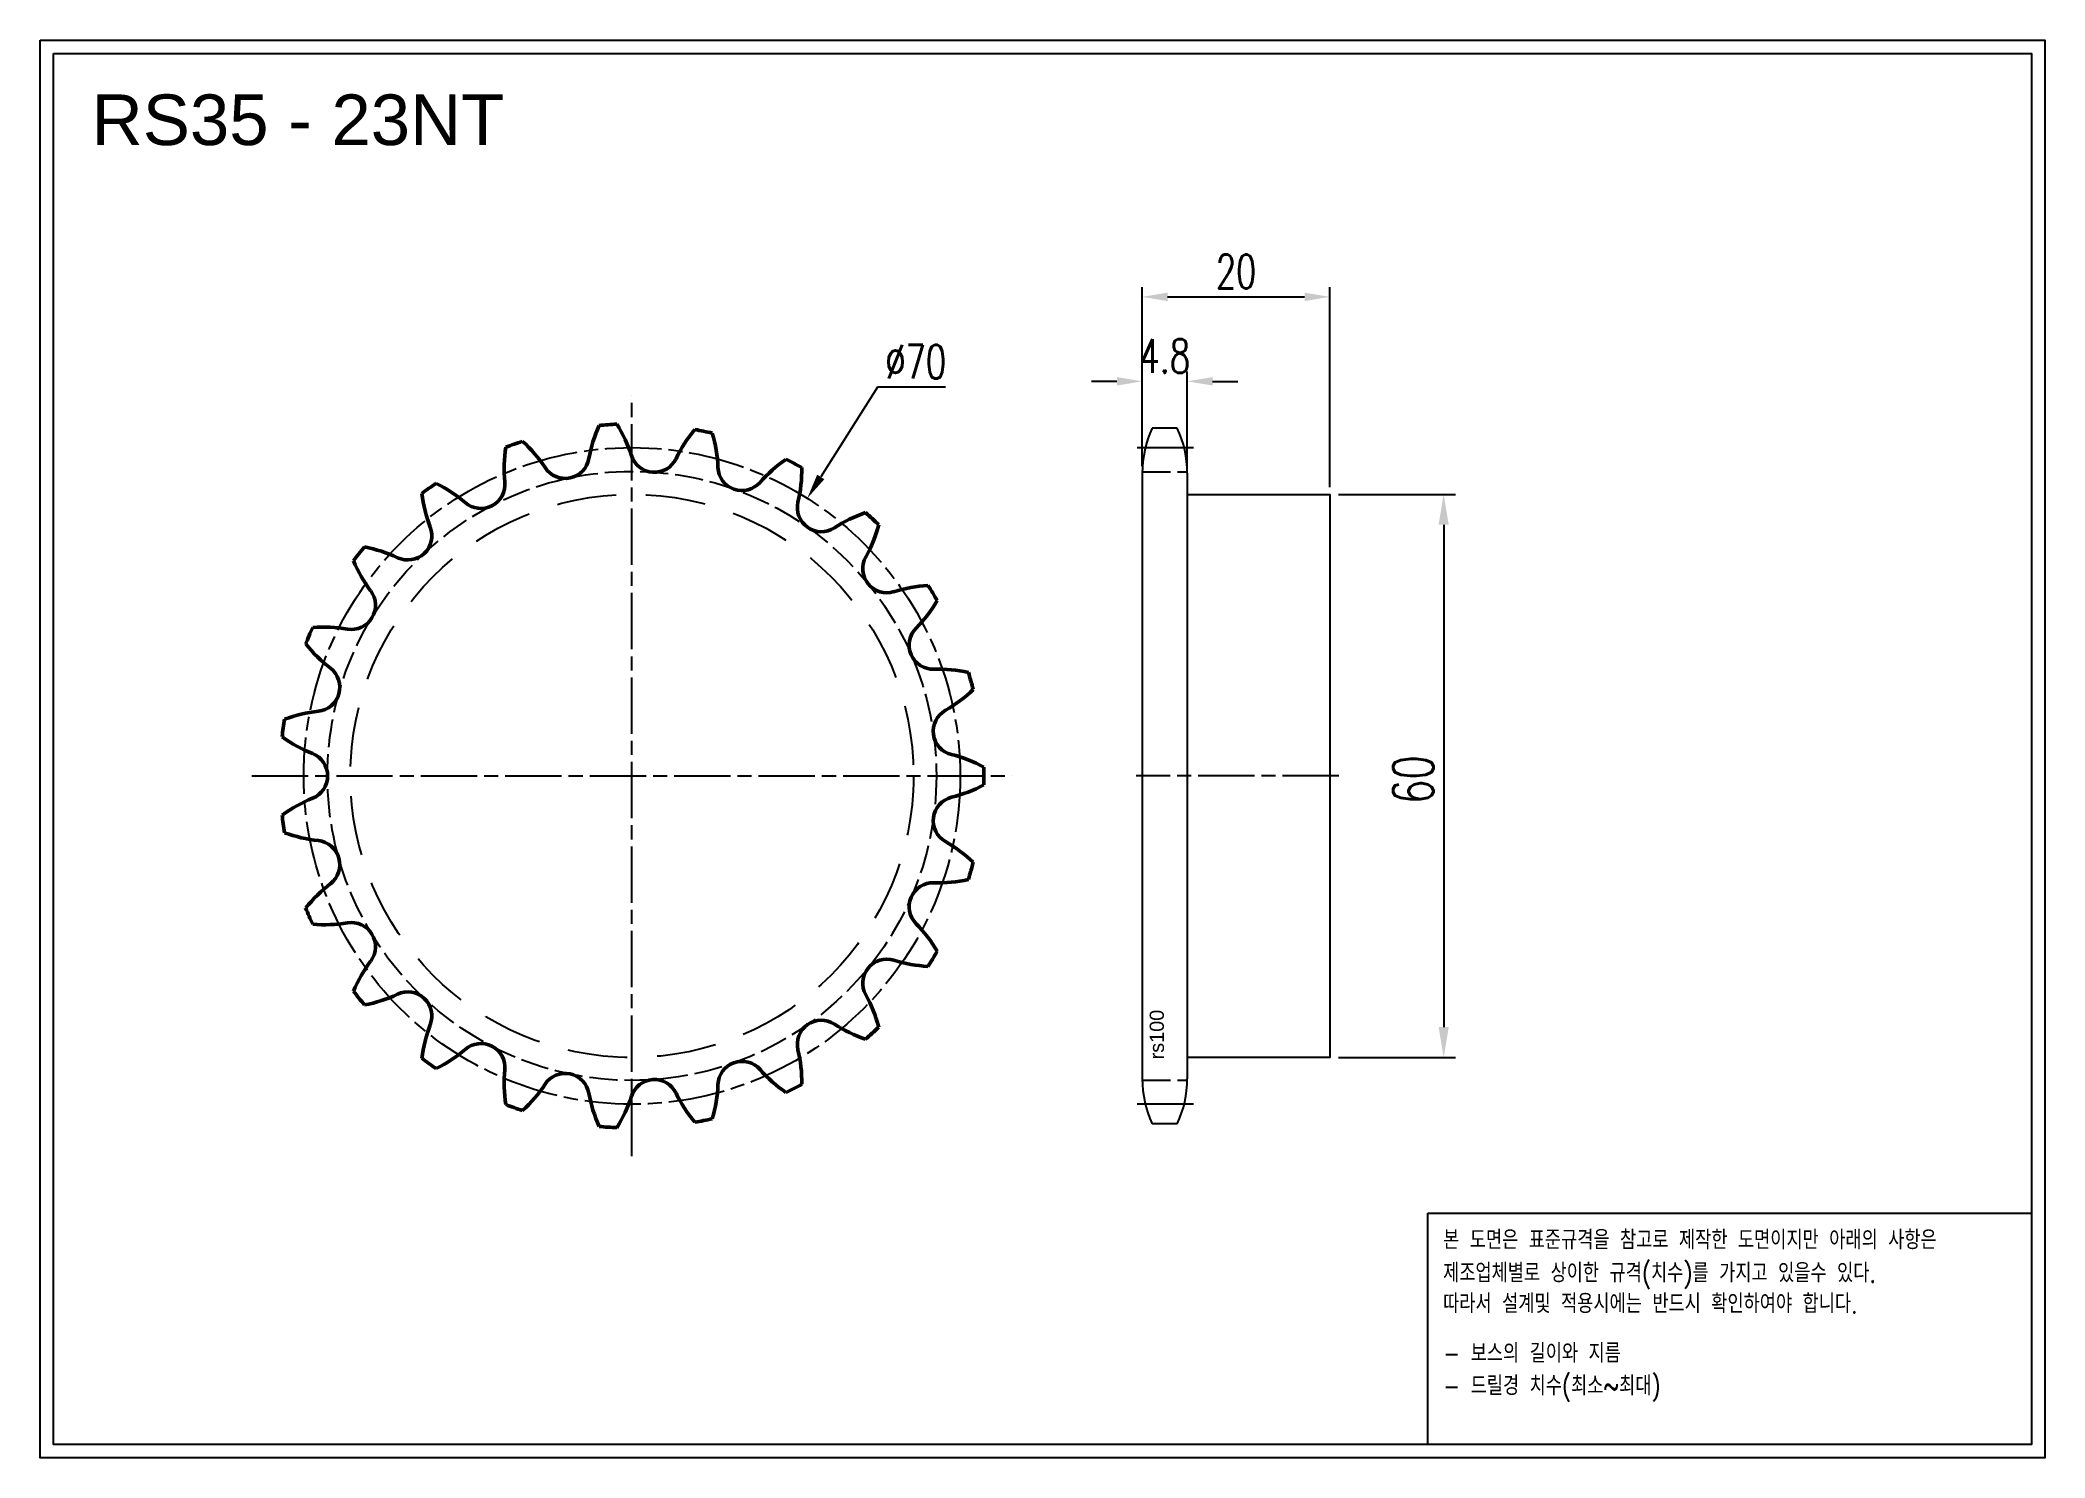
# Model space of a CAD drawing. Header units: millimetres. Extents: x -44334 to -44121, y 1262 to 1413.
import ezdxf

# ---------------------------------------------------------------- set-up
doc = ezdxf.new("R2010")
doc.units = ezdxf.units.MM
for name, pattern in [('AM_ISO02W050', [7.5, 6, -1.5]), ('AM_ISO02W050x2', [3.75, 3, -0.75]), ('AM_ISO08W050', [18, 12, -1.5, 3, -1.5]), ('AM_ISO08W050x2', [9, 6, -0.75, 1.5, -0.75]), ('HIDDEN', [9.525, 6.35, -3.175])]:
    doc.linetypes.add(name, pattern=pattern)
for name, color, linetype, lineweight in [('AM_0N', 7, 'Continuous', 50), ('AM_3N', 6, 'AM_ISO02W050', 25), ('AM_7', 4, 'AM_ISO08W050', 25), ('AM_7N', 4, 'AM_ISO08W050', 25)]:
    doc.layers.add(name, color=color, linetype=linetype, lineweight=lineweight)
doc.layers.add('HL', color=2, linetype='HIDDEN')
doc.layers.add('S-DIM', color=7, linetype='Continuous')
doc.styles.add('HAN', font='ROMANS.shx', dxfattribs={"width": 0.7, "bigfont": 'whgtxt.shx'})
doc.styles.add('HSG', font='SIMPLEX.shx', dxfattribs={"width": 0.7, "bigfont": 'HSG.shx'})
doc.styles.get("Standard").update_dxf_attribs({"font": 'arial.ttf'})
doc.dimstyles.new('APP6', dxfattribs={"dimscale": 1.5, "dimtxt": 2.4, "dimasz": 1.8, "dimexe": 0.7, "dimexo": 0.5, "dimgap": 0.6, "dimtad": 1, "dimtoh": 1, "dimdec": 1, "dimrnd": 0.01, "dimzin": 9, "dimdsep": 46, "dimtxsty": 'HSG', "dimcen": 0, "dimclrd": 1, "dimclre": 1, "dimclrt": 256, "dimazin": 2, "dimtp": 1, "dimtm": 1, "dimtfac": 0.5, "dimtdec": 1, "dimtofl": 0, "dimtmove": 0, "dimatfit": 3, "dimfxl": 0, "dimtvp": 1, "dimtolj": 2, "dimlwd": -1, "dimlwe": -1, "dimarcsym": 0})
doc.dimstyles.new('APP8', dxfattribs={"dimscale": 1.8, "dimtxt": 2.4, "dimasz": 1.8, "dimexe": 0.7, "dimexo": 0.5, "dimgap": 0.6, "dimtad": 1, "dimtoh": 1, "dimdec": 1, "dimrnd": 0.01, "dimzin": 9, "dimdsep": 46, "dimtxsty": 'HSG', "dimcen": 0, "dimclrd": 1, "dimclre": 1, "dimclrt": 256, "dimazin": 2, "dimtp": 1, "dimtm": 1, "dimtfac": 0.5, "dimtdec": 1, "dimtofl": 0, "dimtmove": 0, "dimatfit": 3, "dimfxl": 0, "dimtvp": 1, "dimtolj": 2, "dimlwd": -1, "dimlwe": -1, "dimarcsym": 0})

# ---------------------------------------------------------------- blocks, each defined once
blk = doc.blocks.new('*D1')
at = {"layer": 'Defpoints', "color": 0, "transparency": 16777216}
for p in [(-44196.95, 1365.02), (-44196.95, 1305.02), (-44184.83, 1305.02)]:
    blk.add_point(p, dxfattribs=at)
at = {"layer": 'S-DIM', "color": 1, "transparency": 16777216}
for p, q in [((-44196.05, 1365.02), (-44183.57, 1365.02)), ((-44184.83, 1361.78), (-44184.83, 1308.26)), ((-44196.05, 1305.02), (-44183.57, 1305.02))]:
    blk.add_line(p, q, dxfattribs=at)
for points in [[(-44185.37, 1361.78), (-44184.29, 1361.78), (-44184.83, 1365.02)], [(-44185.37, 1308.26), (-44184.29, 1308.26), (-44184.83, 1305.02)]]:
    blk.add_solid(points, dxfattribs=at)
at = {"layer": 'S-DIM', "transparency": 16777216, "insert": (-44188.07, 1334.63), "char_height": 4.32, "attachment_point": 5, "rotation": 90, "style": 'HSG'}
blk.add_mtext('\\A2;60', dxfattribs=at)
blk = doc.blocks.new('*D2')
at = {"layer": 'Defpoints', "color": 0, "transparency": 16777216}
for p in [(-44212.15, 1377.06), (-44216.95, 1367.27), (-44212.15, 1367.27)]:
    blk.add_point(p, dxfattribs=at)
at = {"layer": 'S-DIM', "color": 1, "transparency": 16777216}
for p, q in [((-44216.95, 1368.02), (-44216.95, 1378.11)), ((-44212.15, 1368.02), (-44212.15, 1378.11)), ((-44219.65, 1377.06), (-44222.35, 1377.06)), ((-44209.45, 1377.06), (-44206.75, 1377.06))]:
    blk.add_line(p, q, dxfattribs=at)
for points in [[(-44219.65, 1377.51), (-44219.65, 1376.61), (-44216.95, 1377.06)], [(-44209.45, 1377.51), (-44209.45, 1376.61), (-44212.15, 1377.06)]]:
    blk.add_solid(points, dxfattribs=at)
at = {"layer": 'S-DIM', "transparency": 16777216, "insert": (-44214.55, 1379.76), "char_height": 3.6, "attachment_point": 5, "style": 'HSG'}
blk.add_mtext('\\A2;4.8', dxfattribs=at)
blk = doc.blocks.new('*D3')
at = {"layer": 'Defpoints', "color": 0, "transparency": 16777216}
for p in [(-44196.95, 1386.06), (-44216.95, 1367.27), (-44196.95, 1365.02)]:
    blk.add_point(p, dxfattribs=at)
at = {"layer": 'S-DIM', "color": 1, "transparency": 16777216}
for p, q in [((-44216.95, 1368.02), (-44216.95, 1387.11)), ((-44196.95, 1365.77), (-44196.95, 1387.11)), ((-44214.25, 1386.06), (-44199.65, 1386.06))]:
    blk.add_line(p, q, dxfattribs=at)
for points in [[(-44214.25, 1386.51), (-44214.25, 1385.61), (-44216.95, 1386.06)], [(-44199.65, 1386.51), (-44199.65, 1385.61), (-44196.95, 1386.06)]]:
    blk.add_solid(points, dxfattribs=at)
at = {"layer": 'S-DIM', "transparency": 16777216, "insert": (-44206.95, 1388.76), "char_height": 3.6, "attachment_point": 5, "style": 'HSG'}
blk.add_mtext('\\A2;20', dxfattribs=at)
blk = doc.blocks.new('*D4')
at = {"layer": 'Defpoints', "color": 0, "transparency": 16777216}
for p in [(-44252.65, 1364.59), (-44290, 1305.44)]:
    blk.add_point(p, dxfattribs=at)
at = {"layer": 'S-DIM', "color": 1, "transparency": 16777216}
for p, q in [((-44245.17, 1376.45), (-44251.21, 1366.88)), ((-44237.91, 1376.45), (-44245.17, 1376.45))]:
    blk.add_line(p, q, dxfattribs=at)
blk.add_solid([(-44251.59, 1367.12), (-44250.83, 1366.63), (-44252.65, 1364.59)], dxfattribs=at)
at = {"layer": 'S-DIM', "transparency": 16777216, "insert": (-44241.09, 1379.15), "char_height": 3.6, "attachment_point": 5, "style": 'HSG'}
blk.add_mtext('\\A2;∅70', dxfattribs=at)
blk = doc.blocks.new('notice1')
at = {"color": 4}
blk.add_lwpolyline([(-22142.12, 1735.9), (-22053.8, 1735.9), (-22053.8, 1702.07), (-22142.12, 1702.07)], close=True, dxfattribs=at)
at = {"color": 4, "style": 'HAN', "width": 0.8}
for s, p in [('본 도면은 표준규격을 참고로 제작한 도면이지만 아래의 사항은', (-22139.9, 1730.62)), ('제조업체별로 상이한 규격(치수)를 가지고 있을수 있다.', (-22139.9, 1725.78)), ('따라서 설계및 적용시에는 반드시 확인하여야 합니다.', (-22139.9, 1721.28)), ('- 보스의 길이와 지름', (-22139.9, 1714.03)), ('- 드릴경 치수(최소~최대)', (-22139.9, 1709.27))]:
    blk.add_text(s, height=2.7949, dxfattribs=at).set_placement(p)

msp = doc.modelspace()

# ---------------------------------------------------------------- linework, layer by layer
for p, q in [((-44213.22, 1372.07), (-44215.88, 1372.07)), ((-44216.95, 1367.27), (-44216.95, 1302.76)), ((-44212.15, 1367.27), (-44212.15, 1302.76)), ((-44213.22, 1297.96), (-44215.88, 1297.96))]:
    msp.add_line(p, q)
for points in [[(-44334.4, 1413.42), (-44120.76, 1413.42), (-44120.76, 1262.36), (-44334.4, 1262.36)], [(-44332.96, 1411.98), (-44122.2, 1411.98), (-44122.2, 1263.8), (-44332.96, 1263.8)]]:
    msp.add_lwpolyline(points, close=True)
msp.add_lwpolyline([(-44212.15, 1365.02), (-44196.95, 1365.02), (-44196.95, 1305.02), (-44212.15, 1305.02)])
for centre, start, end in [((-44205.65, 1367.27), 154.8633, 180), ((-44223.45, 1367.27), 0, 25.1367), ((-44205.65, 1302.76), 180, 205.1367), ((-44223.45, 1302.76), 334.8633, 0)]:
    msp.add_arc(centre, 11.3, start, end)
at = {"layer": 'AM_0N'}
for centre, radius, start, end in [((-44260.92, 1366.13), 15.24, 155.8601, 169.7826), ((-44271.33, 1335.02), 37.51, 92.4635, 95.3626), ((-44285.87, 1364.42), 15.24, 18.0435, 31.9659), ((-44252.92, 1362.17), 15.24, 140.208, 154.1304), ((-44271.33, 1335.02), 37.51, 76.8113, 79.7104), ((-44269.7, 1367.78), 15.24, 171.5123, 185.4348), ((-44271.33, 1335.02), 37.51, 108.1157, 111.0148), ((-44293.26, 1359.41), 15.24, 33.6957, 47.6181), ((-44277.39, 1367.25), 15.24, 2.3913, 16.3138), ((-44278.45, 1369.29), 2.57, 213.6957, 349.7826), ((-44268.94, 1369.94), 2.57, 198.0435, 334.1304), ((-44259.6, 1368), 2.57, 182.3913, 318.4783), ((-44246.27, 1356.19), 15.24, 124.5558, 138.4783), ((-44271.33, 1335.02), 37.51, 61.1591, 64.0583), ((-44268.47, 1367.7), 15.24, 346.7391, 0.6616), ((-44271.33, 1335.02), 37.51, 123.7678, 126.6669), ((-44299.03, 1352.58), 15.24, 49.3478, 63.2703), ((-44287.43, 1366.09), 2.57, 229.3478, 5.4348), ((-44278.6, 1367), 15.24, 187.1645, 201.087), ((-44251.14, 1363.61), 2.57, 166.7391, 302.8261), ((-44241.49, 1348.65), 15.24, 108.9036, 122.8261), ((-44271.33, 1335.02), 37.51, 45.507, 48.4061), ((-44295.22, 1360.6), 2.57, 245, 21.087), ((-44259.76, 1365.71), 15.24, 331.087, 345.0094), ((-44271.33, 1335.02), 37.51, 139.42, 142.3191), ((-44302.74, 1344.46), 15.24, 65, 78.9225), ((-44286.96, 1363.85), 15.24, 202.8167, 216.7391), ((-44244.17, 1357.11), 2.57, 151.087, 287.1739), ((-44301.23, 1353.2), 2.57, 260.6522, 36.7391), ((-44238.92, 1340.09), 15.24, 93.2514, 107.1739), ((-44271.33, 1335.02), 37.51, 29.8548, 32.7539), ((-44251.91, 1361.46), 15.24, 315.4348, 329.3573), ((-44271.33, 1335.02), 37.51, 155.0722, 157.9713), ((-44304.12, 1335.63), 15.24, 80.6522, 94.5746), ((-44239.22, 1348.96), 2.57, 135.4348, 271.5217), ((-44294.16, 1358.57), 15.24, 218.4688, 232.3913), ((-44305.03, 1344.46), 2.57, 276.3043, 52.3913), ((-44238.75, 1331.16), 15.24, 77.5993, 91.5217), ((-44271.33, 1335.02), 37.51, 14.2026, 17.1017), ((-44245.49, 1355.24), 15.24, 299.7826, 313.7051), ((-44303.07, 1326.76), 15.24, 96.3043, 110.2268), ((-44236.65, 1339.78), 2.57, 119.7826, 255.8696), ((-44271.33, 1335.02), 37.51, 170.7244, 173.6235), ((-44299.67, 1351.53), 15.24, 234.121, 248.0435), ((-44306.33, 1335.02), 2.57, 291.9565, 68.0435), ((-44241, 1322.52), 15.24, 61.9471, 75.8696), ((-44271.33, 1335.02), 37.51, 358.5504, 1.4496), ((-44241, 1347.52), 15.24, 284.1304, 298.0529), ((-44299.67, 1318.5), 15.24, 111.9565, 125.879), ((-44236.65, 1330.25), 2.57, 104.1304, 240.2174), ((-44271.33, 1335.02), 37.51, 186.3765, 189.2756), ((-44303.07, 1343.27), 15.24, 249.7732, 263.6957), ((-44305.03, 1325.57), 2.57, 307.6087, 83.6957), ((-44245.49, 1314.8), 15.24, 46.2949, 60.2174), ((-44271.33, 1335.02), 37.51, 342.8983, 345.7974), ((-44294.16, 1311.47), 15.24, 127.6087, 141.5312), ((-44239.22, 1321.07), 2.57, 88.4783, 224.5652), ((-44238.75, 1338.87), 15.24, 268.4783, 282.4007), ((-44271.33, 1335.02), 37.51, 202.0287, 204.9278), ((-44304.12, 1334.4), 15.24, 265.4254, 279.3478), ((-44301.23, 1316.83), 2.57, 323.2609, 99.3478), ((-44251.91, 1308.58), 15.24, 30.6427, 44.5652), ((-44271.33, 1335.02), 37.51, 327.2461, 330.1452), ((-44286.96, 1306.18), 15.24, 143.2609, 157.1833), ((-44244.17, 1312.93), 2.57, 72.8261, 208.913), ((-44238.92, 1329.94), 15.24, 252.8261, 266.7486), ((-44271.33, 1335.02), 37.51, 217.6809, 220.58), ((-44302.74, 1325.57), 15.24, 281.0775, 295), ((-44295.22, 1309.44), 2.57, 338.913, 115), ((-44259.76, 1304.32), 15.24, 14.9906, 28.913), ((-44278.6, 1303.03), 15.24, 158.913, 172.8355), ((-44251.14, 1306.42), 2.57, 57.1739, 193.2609), ((-44241.49, 1321.38), 15.24, 237.1739, 251.0964), ((-44271.33, 1335.02), 37.51, 311.5939, 314.493), ((-44299.03, 1317.45), 15.24, 296.7297, 310.6522), ((-44287.43, 1303.94), 2.57, 354.5652, 130.6522), ((-44268.47, 1302.34), 15.24, 359.3384, 13.2609), ((-44271.33, 1335.02), 37.51, 233.3331, 236.2322), ((-44269.7, 1302.25), 15.24, 174.5652, 188.4877), ((-44278.45, 1300.75), 2.57, 10.2174, 146.3043), ((-44259.6, 1302.04), 2.57, 41.5217, 177.6087), ((-44246.27, 1313.84), 15.24, 221.5217, 235.4442), ((-44293.26, 1310.63), 15.24, 312.3819, 326.3043), ((-44260.92, 1303.91), 15.24, 190.2174, 204.1399), ((-44268.94, 1300.1), 2.57, 25.8696, 161.9565), ((-44252.92, 1307.87), 15.24, 205.8696, 219.792), ((-44277.39, 1302.78), 15.24, 343.6862, 357.6087), ((-44271.33, 1335.02), 37.51, 295.9417, 298.8409), ((-44271.33, 1335.02), 37.51, 248.9852, 251.8843), ((-44285.87, 1305.61), 15.24, 328.0341, 341.9565), ((-44271.33, 1335.02), 37.51, 264.6374, 267.5365), ((-44271.33, 1335.02), 37.51, 280.2896, 283.1887)]:
    msp.add_arc(centre, radius, start, end, dxfattribs=at)
at = {"layer": 'AM_3N', "linetype": 'AM_ISO02W050x2'}
for p, q in [((-44216.95, 1367.43), (-44212.15, 1367.43)), ((-44216.95, 1302.61), (-44212.15, 1302.61))]:
    msp.add_line(p, q, dxfattribs=at)
msp.add_circle((-44271.33, 1335.02), 32.44, dxfattribs=at)
at = {"layer": 'AM_7', "linetype": 'AM_ISO08W050x2'}
for p, q in [((-44211.49, 1369.99), (-44217.6, 1369.99)), ((-44195.99, 1335.02), (-44217.6, 1335.02)), ((-44211.49, 1300.04), (-44217.6, 1300.04))]:
    msp.add_line(p, q, dxfattribs=at)
msp.add_circle((-44271.33, 1335.02), 34.98, dxfattribs=at)
at = {"layer": 'AM_7N', "linetype": 'AM_ISO08W050x2'}
for p, q in [((-44271.33, 1294.51), (-44271.33, 1375.52)), ((-44311.83, 1335.02), (-44230.82, 1335.02))]:
    msp.add_line(p, q, dxfattribs=at)
at = {"layer": 'HL'}
msp.add_circle((-44271.33, 1335.02), 30, dxfattribs=at)

# ---------------------------------------------------------------- block references
at = {"xscale": 0.728, "yscale": 0.728, "zscale": 0.728}
msp.add_blockref('notice1', (-28067.04, 24.69), dxfattribs=at)

# ---------------------------------------------------------------- texts
msp.add_text('RS35 - 23NT', height=5.3948).set_placement((-44328.9, 1402.23))
at = {"insert": (-44216.16, 1304.82), "char_height": 1.512, "width": 6.5009, "attachment_point": 1, "rotation": 90}
msp.add_mtext('rs100', dxfattribs=at)

# ---------------------------------------------------------------- dimensions: what is measured, and where the dimension line sits
at = {"layer": 'S-DIM'}
dim = msp.add_linear_dim(base=(-44196.95, 1386.06), p1=(-44216.95, 1367.27), p2=(-44196.95, 1365.02), dimstyle='APP6', dxfattribs=at)
dim.commit()
dim.dimension.update_dxf_attribs({"geometry": '*D3', "text_midpoint": (-44206.95, 1388.76)})
dim = msp.add_diameter_dim_2p(p1=(-44290, 1305.44), p2=(-44252.65, 1364.59), dimstyle='APP6', dxfattribs=at)
dim.commit()
dim.dimension.update_dxf_attribs({"geometry": '*D4', "text_midpoint": (-44241.09, 1376.45), "dimtype": 131})
dim = msp.add_linear_dim(base=(-44212.15, 1377.06), p1=(-44216.95, 1367.27), p2=(-44212.15, 1367.27), dimstyle='APP6', dxfattribs=at)
dim.commit()
dim.dimension.update_dxf_attribs({"geometry": '*D2', "text_midpoint": (-44214.55, 1377.06), "dimtype": 128})
dim = msp.add_linear_dim(base=(-44184.83, 1305.02), p1=(-44196.95, 1365.02), p2=(-44196.95, 1305.02), angle=90, dimstyle='APP8', dxfattribs=at)
dim.commit()
dim.dimension.update_dxf_attribs({"geometry": '*D1', "text_midpoint": (-44184.83, 1334.63), "dimtype": 128})

doc.saveas('drawing.dxf')
